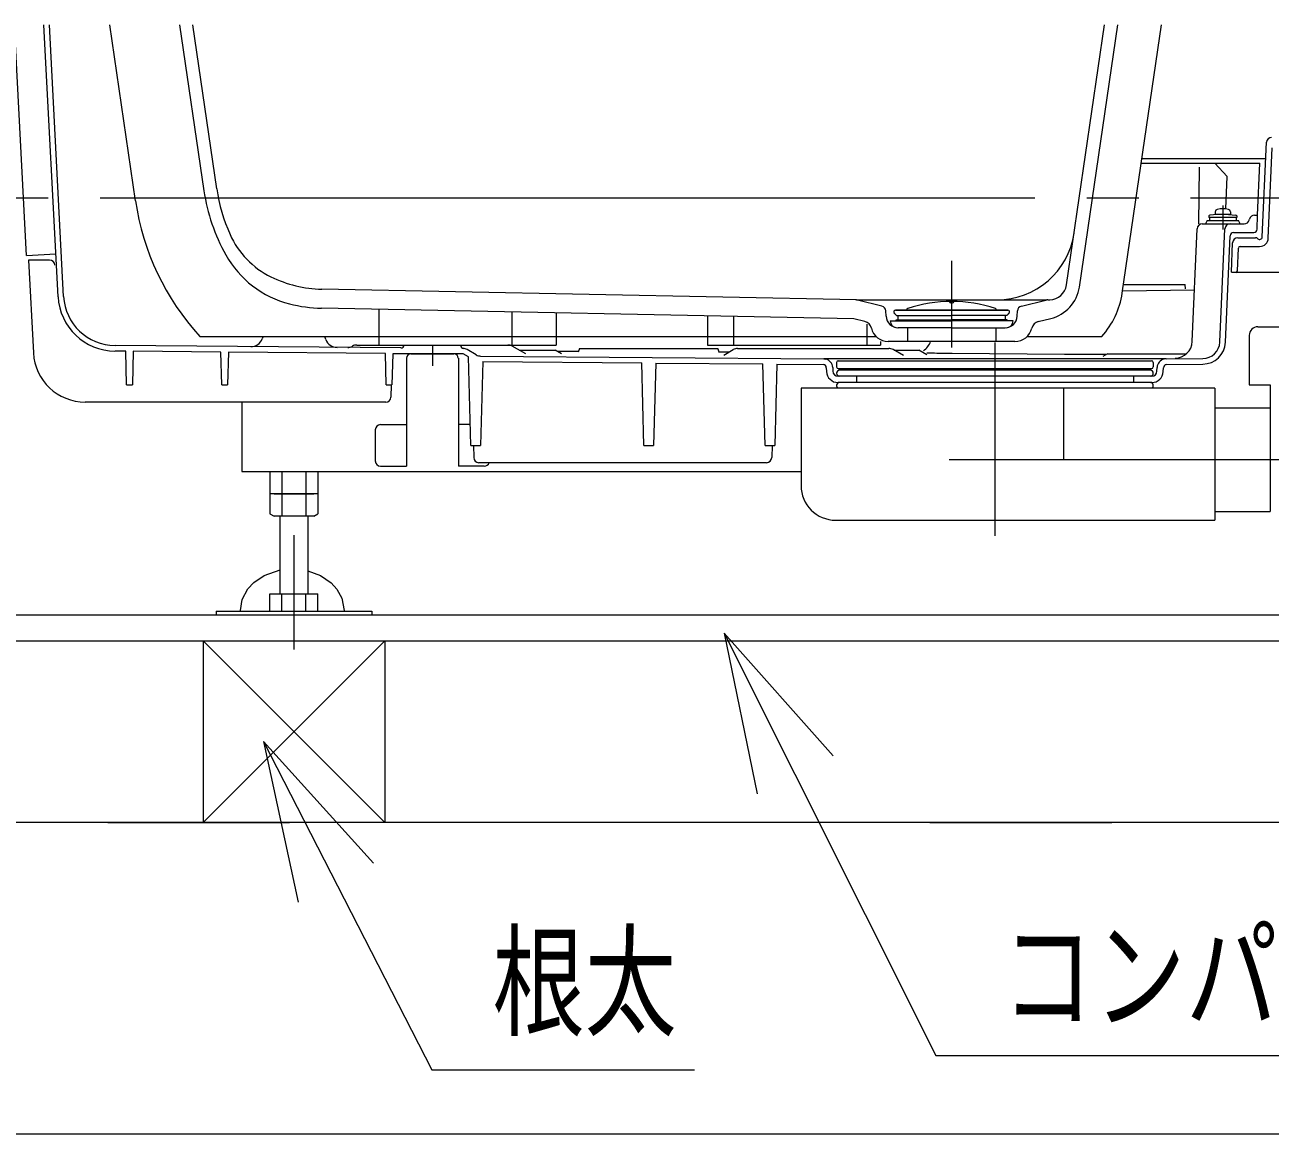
# Model space of a CAD drawing. Units: millimetres on the paper. Extents: x -305 to 305, y -152 to 152.
# Drawn here: x -19.57 to 4.41, y -10.61 to 10.76 of the extents above; entities that cross this region are included whole.
import ezdxf
from ezdxf.enums import TextEntityAlignment as Align

# ---------------------------------------------------------------- set-up
doc = ezdxf.new("R2010")
doc.units = ezdxf.units.MM
doc.linetypes.add('LONG_CHAIN', pattern=[21, 18, -1, 1, -1])
doc.linetypes.add('LONG_DOUBLE_CHAIN', pattern=[21.8, 18, -1, 0.6, -0.6, 0.6, -1])
doc.layers.add('0-0_0', color=7, linetype='Continuous', lineweight=9)
doc.layers.add('0-1_VIEW0001', color=7, linetype='Continuous', lineweight=9)
doc.styles.add('ＭＳ ゴシック', font='')
doc.styles.get('ＭＳ ゴシック').set_extended_font_data('MS Gothic')

# ---------------------------------------------------------------- blocks, each defined once
blk = doc.blocks.new('SYM0003')
at = {"layer": '0-0_0'}
for p, q in [((0, 0), (3.242, -6.32)), ((0, 0), (2.122, -2.344)), ((0, 0), (0.666, -3.091)), ((3.242, -6.32), (8.301, -6.32))]:
    blk.add_line(p, q, dxfattribs=at)
blk = doc.blocks.new('SYM0004')
at = {"layer": '0-0_0'}
for p, q in [((0, 0), (4.077, -8.138)), ((0, 0), (2.1, -2.364)), ((0, 0), (0.636, -3.098)), ((4.077, -8.138), (12.819, -8.138))]:
    blk.add_line(p, q, dxfattribs=at)

msp = doc.modelspace()

# ---------------------------------------------------------------- linework, layer by layer
at = {"layer": '0-1_VIEW0001'}
for p, q in [((-19.542, 6.319), (-19.775, 10.758)), ((-18.933, 5.521), (-19.207, 10.758)), ((-18.826, 5.529), (-19.101, 10.758)), ((-17.443, 7.37), (-17.938, 10.758)), ((-16.123, 7.563), (-16.59, 10.758)), ((-15.876, 7.599), (-16.338, 10.758)), ((0.489, 5.748), (1.221, 10.758)), ((0.736, 5.709), (1.474, 10.758)), ((1.561, 5.588), (2.316, 10.758)), ((4.258, 6.673), (4.338, 8.496)), ((4.324, 8.175), (1.939, 8.175)), ((4.374, 6.651), (4.45, 8.393)), ((1.926, 8.092), (4.208, 8.092)), ((3.039, 8.019), (3.028, 6.925)), ((3.581, 7.837), (3.342, 8.092)), ((4.165, 7.092), (4.208, 8.092)), ((3.553, 7.214), (3.581, 7.837)), ((3.198, 6.992), (3.165, 6.925)), ((3.198, 6.992), (3.498, 6.992)), ((3.231, 7.077), (3.231, 7.048)), ((3.765, 7.048), (3.231, 7.048)), ((3.243, 7.048), (3.243, 6.992)), ((3.388, 7.108), (3.246, 7.094)), ((3.352, 7.157), (3.348, 7.108)), ((3.648, 7.108), (3.348, 7.108)), ((3.608, 7.108), (3.388, 7.108)), ((3.498, 6.992), (3.798, 6.992)), ((3.608, 7.108), (3.75, 7.094)), ((3.644, 7.157), (3.648, 7.108)), ((3.753, 7.048), (3.753, 6.992)), ((3.765, 7.077), (3.765, 7.048)), ((3.831, 6.925), (3.798, 6.992)), ((4.007, 6.999), (4.012, 7.017)), ((4.108, 7.092), (4.165, 7.092)), ((4.16, 6.824), (4.165, 7.092)), ((2.909, 4.658), (3.003, 6.829)), ((3.103, 6.925), (3.91, 6.925)), ((3.441, 4.65), (3.537, 6.829)), ((3.704, 6.758), (4.093, 6.758)), ((3.548, 4.645), (3.638, 6.694)), ((3.662, 5.992), (3.687, 6.563)), ((3.786, 6.658), (4.126, 6.658)), ((3.832, 6.492), (4.207, 6.492)), ((-19.542, 6.319), (-18.976, 6.348)), ((3.78, 6.023), (3.799, 6.46)), ((-19.502, 6.225), (-19.409, 4.439)), ((-19.096, 6.225), (-19.502, 6.225)), ((1.585, 5.758), (2.775, 5.758)), ((2.78, 5.671), (2.775, 5.758)), ((3.662, 5.992), (4.89, 5.992)), ((-3.558, 5.462), (-13.853, 5.667)), ((1.567, 5.635), (2.952, 5.654)), ((-3.606, 5.096), (-13.86, 5.301)), ((-12.758, 5.279), (-12.758, 4.592)), ((-3.558, 5.462), (0.108, 5.462)), ((-3.068, 5.342), (-3.54, 5.457)), ((-2.461, 5.329), (-2.459, 5.329)), ((-0.989, 5.329), (-0.991, 5.329)), ((-0.382, 5.342), (0.091, 5.457)), ((0.127, 5.462), (0.166, 5.463)), ((-10.192, 5.227), (-10.192, 4.592)), ((-9.342, 5.21), (-9.342, 4.592)), ((-6.425, 5.152), (-6.425, 4.592)), ((-5.925, 5.142), (-5.925, 4.592)), ((-3.394, 5.044), (-3.606, 5.096)), ((-2.986, 5.146), (-2.992, 5.251)), ((-2.908, 5.058), (-1.725, 5.058)), ((-2.832, 5.208), (-2.815, 5.192)), ((-2.832, 5.208), (-2.815, 5.192)), ((-1.725, 5.265), (-2.808, 5.265)), ((-2.792, 5.075), (-1.725, 5.075)), ((-2.792, 5.058), (-2.792, 5.075)), ((-2.792, 5.058), (-1.725, 5.058)), ((-2.758, 5.158), (-2.758, 5.092)), ((-1.725, 5.265), (-0.642, 5.265)), ((-1.725, 5.265), (-0.642, 5.265)), ((-0.642, 5.265), (-1.725, 5.265)), ((-0.665, 5.161), (-1.725, 5.161)), ((-0.658, 5.075), (-1.725, 5.075)), ((-0.542, 5.058), (-1.725, 5.058)), ((-0.658, 5.058), (-1.725, 5.058)), ((-0.692, 5.158), (-0.692, 5.092)), ((-0.618, 5.208), (-0.665, 5.161)), ((-0.658, 5.058), (-0.658, 5.075)), ((-0.618, 5.208), (-0.634, 5.192)), ((-0.618, 5.208), (-0.634, 5.192)), ((-0.463, 5.146), (-0.458, 5.251)), ((-0.056, 5.044), (0.183, 5.102)), ((-3.358, 4.995), (-3.358, 4.592)), ((-1.725, 4.925), (-2.753, 4.925)), ((-1.725, 4.925), (-2.753, 4.925)), ((-2.575, 4.925), (-2.575, 4.658)), ((-1.725, 4.925), (-0.696, 4.925)), ((-1.725, 4.925), (-0.696, 4.925)), ((-0.875, 4.925), (-0.875, 4.658)), ((-12.332, 4.535), (-17.836, 4.581)), ((-16.202, 4.758), (-3.183, 4.758)), ((-14.986, 4.758), (-15.002, 4.713)), ((-13.776, 4.699), (-13.798, 4.758)), ((-13.264, 4.569), (-13.269, 4.566)), ((-13.18, 4.592), (-12.265, 4.592)), ((-12.758, 4.592), (-9.342, 4.592)), ((-11.185, 4.592), (-10.27, 4.592)), ((-11.185, 4.592), (-11.185, 4.59)), ((-9.927, 4.419), (-10.186, 4.569)), ((-6.425, 4.592), (-3.092, 4.592)), ((-3.092, 4.658), (-3.092, 4.592)), ((-0.505, 4.658), (-2.945, 4.658)), ((-0.267, 4.758), (1.167, 4.758)), ((4.008, 4.777), (4.008, 3.827)), ((-17.63, 4.473), (-17.837, 4.474)), ((-17.613, 3.825), (-17.63, 4.473)), ((-17.486, 4.471), (-17.503, 3.825)), ((-15.796, 4.457), (-17.486, 4.471)), ((-15.78, 3.825), (-15.796, 4.457)), ((-15.653, 4.456), (-15.67, 3.825)), ((-12.629, 4.431), (-15.653, 4.456)), ((-12.613, 3.825), (-12.629, 4.431)), ((-12.487, 4.425), (-12.503, 3.825)), ((-11.132, 4.425), (-12.487, 4.425)), ((-12.225, 4.338), (-12.225, 2.258)), ((-12.138, 4.425), (-11.312, 4.425)), ((-11.225, 4.338), (-11.225, 2.258)), ((-11.119, 4.525), (-11.135, 4.525)), ((-11.03, 4.366), (-11.132, 4.425)), ((-10.879, 4.402), (-11.054, 4.503)), ((-10.985, 2.658), (-11.03, 4.366)), ((-10.052, 4.492), (-9.358, 4.492)), ((-9.24, 4.423), (-9.358, 4.492)), ((-8.913, 4.465), (-9.315, 4.467)), ((-8.892, 4.525), (-8.918, 4.452)), ((-8.892, 4.525), (-6.225, 4.525)), ((-6.195, 4.443), (-6.225, 4.525)), ((-6.009, 4.457), (-6.2, 4.457)), ((-6.109, 4.399), (-5.93, 4.503)), ((-5.847, 4.525), (-2.936, 4.525)), ((2.405, 4.325), (-4.188, 4.325)), ((-2.653, 4.387), (-2.853, 4.503)), ((-2.834, 4.492), (-2.358, 4.492)), ((-2.204, 4.403), (-2.358, 4.492)), ((-2.128, 4.435), (-2.205, 4.435)), ((1.275, 4.425), (1.185, 4.373)), ((1.275, 4.425), (2.799, 4.425)), ((2.405, 4.325), (2.366, 4.317)), ((2.405, 4.325), (3.111, 4.331)), ((-10.755, 4.273), (-10.798, 2.658)), ((-10.755, 4.273), (-7.693, 4.247)), ((-7.652, 2.658), (-7.693, 4.247)), ((-7.422, 4.245), (-7.465, 2.658)), ((-7.422, 4.245), (-5.359, 4.228)), ((-5.318, 2.658), (-5.359, 4.228)), ((-5.089, 4.226), (-5.132, 2.658)), ((-5.089, 4.226), (-4.199, 4.218)), ((-4.139, 4.154), (-4.136, 4.082)), ((-4.016, 4.161), (-4.012, 4.087)), ((-3.942, 4.256), (-3.942, 4.172)), ((-3.908, 4.289), (2.125, 4.289)), ((-3.908, 4.139), (2.125, 4.139)), ((-3.892, 4.139), (-3.892, 4.106)), ((2.108, 4.106), (-3.892, 4.106)), ((2.108, 4.139), (2.108, 4.106)), ((2.158, 4.256), (2.158, 4.172)), ((2.229, 4.087), (2.233, 4.161)), ((2.352, 4.082), (2.356, 4.154)), ((2.416, 4.218), (3.112, 4.224)), ((2.129, 3.992), (-3.913, 3.992)), ((2.129, 3.868), (-3.913, 3.868)), ((-3.558, 3.992), (-3.558, 3.868)), ((1.775, 3.992), (1.775, 3.868)), ((-17.613, 3.825), (-17.503, 3.825)), ((-15.78, 3.825), (-15.67, 3.825)), ((-12.613, 3.825), (-12.503, 3.825)), ((-12.517, 3.825), (-12.523, 3.589)), ((3.342, 3.761), (-4.625, 3.761)), ((-4.625, 3.761), (-4.625, 1.884)), ((0.429, 3.761), (0.429, 2.384)), ((3.342, 3.761), (3.342, 1.217)), ((4.008, 3.827), (4.408, 3.827)), ((4.408, 3.827), (4.408, 1.384)), ((-12.623, 3.492), (-18.41, 3.492)), ((-15.392, 3.492), (-15.392, 2.158)), ((3.342, 3.384), (4.408, 3.384)), ((-12.825, 2.958), (-12.825, 2.358)), ((-12.725, 3.058), (-12.225, 3.058)), ((-10.995, 3.058), (-11.225, 3.058)), ((-10.985, 2.658), (-10.798, 2.658)), ((-10.935, 2.658), (-10.929, 2.422)), ((-7.652, 2.658), (-7.465, 2.658)), ((-5.318, 2.658), (-5.132, 2.658)), ((-5.184, 2.658), (-5.19, 2.422)), ((-12.725, 2.258), (-12.225, 2.258)), ((-10.725, 2.258), (-11.225, 2.258)), ((-5.29, 2.325), (-10.829, 2.325)), ((0.429, 2.384), (3.343, 2.384)), ((-15.392, 2.158), (-4.625, 2.158)), ((-14.853, 2.158), (-14.853, 1.337)), ((-14.622, 2.158), (-14.622, 1.292)), ((-14.161, 2.158), (-14.161, 1.292)), ((-13.93, 2.158), (-13.93, 1.337)), ((-13.93, 1.725), (-14.853, 1.725)), ((-14.775, 1.725), (-14.008, 1.725)), ((-14.853, 1.337), (-14.775, 1.292)), ((-14.008, 1.292), (-14.775, 1.292)), ((-14.658, -0.198), (-14.658, 1.292)), ((-14.125, 1.292), (-14.125, -0.198)), ((-14.008, 1.292), (-13.93, 1.337)), ((-3.958, 1.217), (3.342, 1.217)), ((3.342, 1.384), (4.408, 1.384)), ((-14.853, -0.198), (-13.93, -0.198)), ((-14.853, -0.532), (-14.853, -0.198)), ((-14.622, -0.532), (-14.622, -0.198)), ((-14.161, -0.532), (-14.161, -0.198)), ((-13.93, -0.532), (-13.93, -0.198)), ((-22.142, -0.608), (14.146, -0.608)), ((-15.892, -0.532), (-15.892, -0.608)), ((-15.892, -0.532), (-12.892, -0.532)), ((-15.892, -0.608), (-12.892, -0.608)), ((-12.892, -0.532), (-12.892, -0.608)), ((-22.142, -1.108), (14.146, -1.108)), ((-16.142, -1.108), (-16.142, -4.608)), ((-12.642, -1.108), (-12.642, -4.608)), ((38.525, -4.608), (-25.642, -4.608)), ((-17.975, -4.608), (-14.475, -4.608)), ((-2.142, -4.608), (1.358, -4.608)), ((38.525, -10.608), (-25.642, -10.608))]:
    msp.add_line(p, q, dxfattribs=at)
at = {"layer": '0-1_VIEW0001', "linetype": 'LONG_CHAIN'}
for p, q in [((-39.122, 7.425), (64.094, 7.425)), ((3.498, 7.278), (3.498, 6.819)), ((-1.725, 6.215), (-1.725, 4.542)), ((-11.725, 4.592), (-11.725, 4.189)), ((-0.892, 4.639), (-0.892, 0.917)), ((-1.77, 2.384), (8.275, 2.384)), ((-14.392, 0.931), (-14.392, -1.275)), ((-12.642, -4.608), (-16.142, -1.108)), ((-16.142, -4.608), (-12.642, -1.108))]:
    msp.add_line(p, q, dxfattribs=at)
at = {"layer": '0-1_VIEW0001', "linetype": 'LONG_DOUBLE_CHAIN'}
msp.add_line((-19.558, -0.608), (14.65, -0.608), dxfattribs=at)
at = {"layer": '0-1_VIEW0001'}
for points in [[(-2.832, 5.208), (-2.785, 5.161), (-1.725, 5.161)], [(-2.808, 5.265), (-1.725, 5.265), (-2.808, 5.265)], [(4.175, 4.944), (11.542, 4.944), (11.542, 4.765)], [(-10.797, 4.38), (-4.188, 4.325), (-4.149, 4.317)], [(-1.717, 4.427), (-1.733, 4.427), (-1.749, 4.427), (-1.78, 4.427), (-1.795, 4.428), (-1.839, 4.428), (-1.893, 4.429), (-1.94, 4.429), (-1.973, 4.43), (-1.983, 4.43), (-2.003, 4.43), (-2.012, 4.431), (-2.056, 4.432), (-2.083, 4.432), (-2.11, 4.433), (-2.116, 4.434), (-2.123, 4.434), (-2.125, 4.435), (-2.127, 4.435)], [(0.449, 4.409), (-0.273, 4.415), (-0.995, 4.421), (-1.717, 4.427)], [(1.244, 4.407), (1.146, 4.407), (1.123, 4.407), (1.078, 4.407), (1.056, 4.407), (0.99, 4.407), (0.947, 4.407), (0.82, 4.407), (0.739, 4.408), (0.623, 4.408), (0.586, 4.408), (0.515, 4.409), (0.481, 4.409), (0.449, 4.409)], [(-15.423, -0.532), (-15.423, -0.519), (-15.389, -0.311), (-15.279, -0.104), (-15.162, 0.02), (-14.964, 0.154), (-14.658, 0.259)], [(-14.125, 0.245), (-13.881, 0.154), (-13.672, 0.009), (-13.564, -0.11), (-13.467, -0.285), (-13.423, -0.519), (-13.424, -0.532)]]:
    msp.add_lwpolyline(points, dxfattribs=at)
msp.add_circle((-1.725, 5.425), 0.0333, dxfattribs=at)
for centre, radius, start, end in [((4.438, 8.492), 0.1, 90, 177.5), ((-12.578, 8.081), 3.583, 188.3142, 209.2871), ((-12.578, 8.081), 3.333, 188.3142, 204.0336), ((-12.578, 8.081), 4.917, 188.3142, 222.5131), ((3.406, 7.152), 0.0533, 105.4943, 175.0004), ((3.498, 6.818), 0.4, 74.506, 105.4941), ((3.591, 7.152), 0.0533, 4.9999, 74.5061), ((3.248, 7.077), 0.0167, 97.9072, 180), ((3.748, 7.077), 0.0167, 0, 82.0928), ((3.91, 7.025), 0.1, 270, 345), ((4.108, 6.992), 0.1, 90, 165), ((-14.1, 7.402), 1.667, 204.0336, 243.8434), ((-0.85, 6.962), 1.5, 270, 351.6858), ((3.103, 6.825), 0.1, 90, 177.5), ((3.637, 6.825), 0.1, 90, 177.5), ((3.704, 6.692), 0.0667, 90, 177.5), ((4.093, 6.825), 0.0667, 270, 359), ((3.786, 6.558), 0.1, 90, 177.5), ((3.832, 6.458), 0.0333, 90, 177.5), ((4.126, 6.592), 0.0667, 45.5847, 90), ((4.208, 6.675), 0.05, 225.5847, 357.5), ((4.207, 6.658), 0.167, 270, 357.5), ((-13.988, 7.29), 1.967, 209.2871, 255.6519), ((-19.096, 6.125), 0.1, 3, 90), ((3.746, 6.025), 0.0333, 270, 357.5), ((-13.806, 8), 2.333, 243.8434, 268.8542), ((-17.828, 5.581), 1.107, 183, 269.5226), ((-17.828, 5.581), 1, 183, 269.5226), ((0.159, 5.796), 0.333, 271.1458, 351.6858), ((0.01, 5.815), 0.733, 283.6592, 351.6858), ((0.01, 5.815), 1.567, 317.5792, 351.6858), ((-13.806, 8), 2.7, 255.6519, 268.8542), ((-3.58, 5.295), 0.167, 76.3408, 88.8542), ((-3.092, 5.245), 0.1, 3, 76.3408), ((-2.558, 5.264), 0.0333, 108.3285, 178.201), ((-1.725, 2.748), 2.683, 90, 108.3285), ((-1.725, 2.748), 2.683, 71.6715, 90), ((-0.892, 5.264), 0.0333, 1.799, 71.6715), ((-0.358, 5.245), 0.1, 103.6592, 177), ((0.13, 5.295), 0.167, 91.1458, 103.6592), ((-3.433, 4.882), 0.167, 12.628, 76.3408), ((-2.753, 5.158), 0.233, 183, 270), ((-2.775, 5.058), 0.133, 180, 270), ((-2.808, 5.232), 0.0333, 90, 225), ((-2.742, 5.092), 0.0167, 180, 270), ((-0.708, 5.092), 0.0167, 270, 0), ((-0.696, 5.158), 0.233, 270, 357), ((-0.675, 5.058), 0.133, 270, 360), ((-0.642, 5.232), 0.0333, 315, 90), ((-0.017, 4.882), 0.167, 103.6592, 167.372), ((-2.945, 4.992), 0.333, 192.628, 270), ((-0.505, 4.992), 0.333, 270, 347.372), ((4.175, 4.777), 0.167, 90, 180), ((-15.221, 4.793), 0.233, 269.5226, 340), ((-13.557, 4.779), 0.233, 200, 269.5226), ((-13.352, 4.71), 0.167, 269.5226, 300), ((-13.18, 4.425), 0.167, 90, 120), ((-12.331, 4.602), 0.0667, 269.5226, 351.0839), ((-11.118, 4.592), 0.0667, 181.5, 269.5226), ((-10.27, 4.425), 0.167, 60, 90), ((-2.444, 4.769), 0.333, 301.6153, 340.6431), ((2.576, 4.672), 0.333, 270.1795, 357.5), ((3.108, 4.664), 0.333, 270.4774, 357.5), ((3.108, 4.664), 0.44, 270.4774, 357.5), ((-18.41, 4.492), 1, 183, 270), ((-12.138, 4.338), 0.0867, 90, 180), ((-11.312, 4.338), 0.0867, 0, 90), ((-11.137, 4.359), 0.167, 60, 89.5225), ((-10.796, 4.547), 0.167, 240, 269.5226), ((-5.847, 4.358), 0.167, 90, 120), ((-4.182, 4.154), 0.167, 2.5, 78.6901), ((-2.936, 4.358), 0.167, 60, 90), ((2.399, 4.154), 0.167, 101.3099, 177.5), ((-4.205, 4.152), 0.0667, 2.4998, 78.69), ((-3.913, 4.092), 0.223, 182.4998, 270), ((-3.913, 4.092), 0.1, 182.5, 270), ((-3.908, 4.256), 0.0333, 90, 180), ((-3.908, 4.172), 0.0333, 180, 267.4997), ((-3.884, 4.049), 0.0571, 90, 270), ((2.101, 4.049), 0.0571, 270, 90), ((2.125, 4.256), 0.0333, 360, 90), ((2.125, 4.172), 0.0333, 272.5003, 0), ((2.129, 4.092), 0.1, 270, 357.5), ((2.129, 4.092), 0.223, 270, 357.5002), ((2.422, 4.152), 0.0667, 101.3099, 177.5002), ((-3.884, 3.811), 0.0571, 90, 242.0392), ((2.101, 3.811), 0.0571, 297.9608, 90), ((-12.623, 3.592), 0.1, 270, 358.5), ((-12.725, 2.958), 0.1, 90, 180), ((-10.829, 2.425), 0.1, 181.5, 270), ((-5.29, 2.425), 0.1, 270, 358.5), ((-12.725, 2.358), 0.1, 180, 270), ((-10.725, 2.358), 0.1, 270, 340.5277), ((-3.958, 1.884), 0.667, 180, 270)]:
    msp.add_arc(centre, radius, start, end, dxfattribs=at)

# ---------------------------------------------------------------- block references
for name, p in [('SYM0004', (-6.108, -0.957)), ('SYM0003', (-14.978, -3.048))]:
    msp.add_blockref(name, p, dxfattribs=at)

# ---------------------------------------------------------------- texts
at = {"layer": '0-1_VIEW0001', "style": 'ＭＳ ゴシック', "width": 0.75}
for s, p in [('根太', (-10.565, -9.051)), ('コンパネ', (-0.762, -8.929))]:
    msp.add_text(s, height=1.732, dxfattribs=at).set_placement(p, align=Align.BOTTOM_LEFT)

doc.saveas('drawing.dxf')
